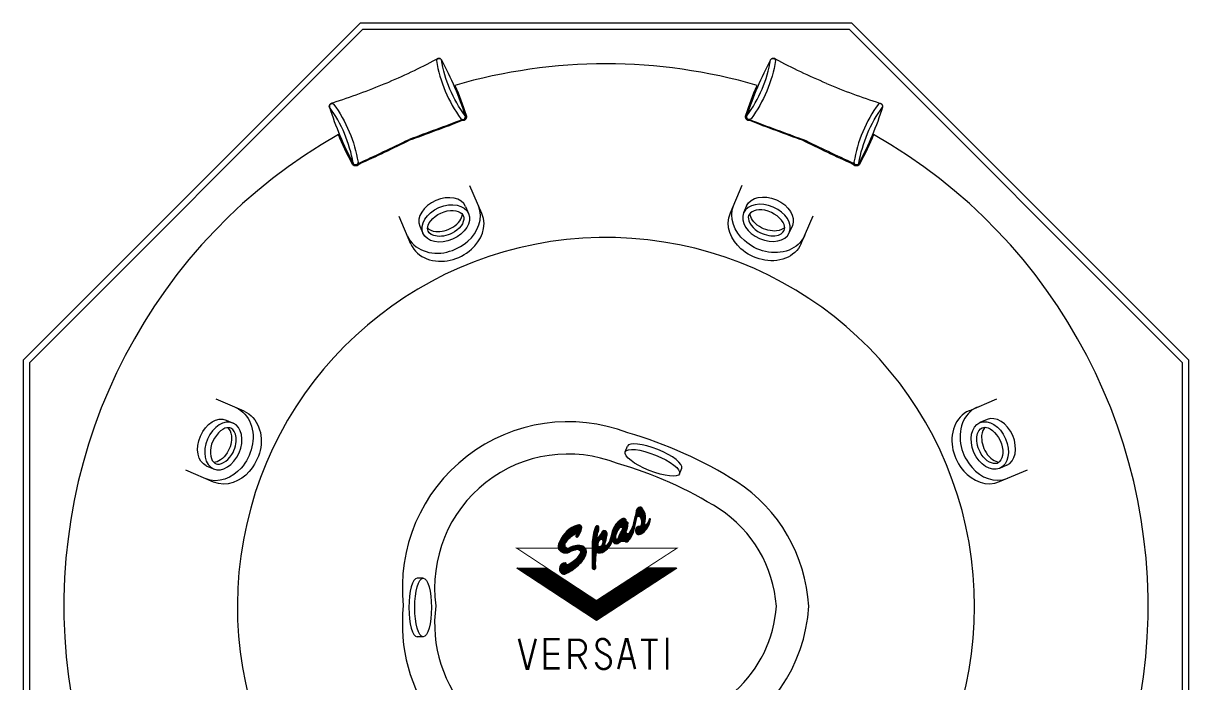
# Model space of a CAD drawing. Extents: x -1.15 to 1.15, y -1.15 to 1.15.
# Drawn here: x -1.15 to 1.15, y -0.151 to 1.15 of the extents above; entities that cross this region are included whole.
import ezdxf

# ---------------------------------------------------------------- set-up
doc = ezdxf.new("R2010")
doc.units = 0
doc.header["$MEASUREMENT"] = 0
doc.layers.add('LOGO', color=7, linetype='CONTINUOUS')
doc.layers.add('SPA-MAYORCA', color=7, linetype='CONTINUOUS')

# ---------------------------------------------------------------- blocks, each defined once
blk = doc.blocks.new('LOGO-SPA')
at = {"layer": 'LOGO'}
for p, q in [((0.0824, 0.3457), (0.0987, 0.3457)), ((0.0825, 0.3467), (0.0982, 0.3467)), ((0.0827, 0.3477), (0.0977, 0.3477)), ((0.0829, 0.3487), (0.0972, 0.3487)), ((0.0832, 0.3497), (0.0965, 0.3497)), ((0.0837, 0.3507), (0.0959, 0.3507)), ((0.0843, 0.3517), (0.0952, 0.3517)), ((0.0851, 0.3527), (0.0946, 0.3527)), ((0.0862, 0.3537), (0.0938, 0.3537)), ((0.0877, 0.3547), (0.0925, 0.3547)), ((0.0438, 0.3227), (0.0668, 0.3227)), ((0.0447, 0.3237), (0.0669, 0.3237)), ((0.0456, 0.3247), (0.0666, 0.3247)), ((0.0466, 0.3257), (0.0655, 0.3257)), ((0.0477, 0.3267), (0.0632, 0.3267)), ((0.0488, 0.3277), (0.0632, 0.3277)), ((0.05, 0.3287), (0.063, 0.3287)), ((0.0513, 0.3297), (0.0627, 0.3297)), ((0.0527, 0.3307), (0.0621, 0.3307)), ((0.0543, 0.3317), (0.0612, 0.3317)), ((0.0562, 0.3327), (0.0594, 0.3327)), ((0.0771, 0.3227), (0.0814, 0.3227)), ((0.0773, 0.3237), (0.0816, 0.3237)), ((0.0776, 0.3247), (0.0818, 0.3247)), ((0.0778, 0.3257), (0.082, 0.3257)), ((0.078, 0.3267), (0.0822, 0.3267)), ((0.0781, 0.3277), (0.0824, 0.3277)), ((0.0784, 0.3287), (0.0826, 0.3287)), ((0.0787, 0.3297), (0.0828, 0.3297)), ((0.079, 0.3307), (0.083, 0.3307)), ((0.0793, 0.3317), (0.0832, 0.3317)), ((0.0796, 0.3327), (0.0834, 0.3327)), ((0.0799, 0.3337), (0.0837, 0.3337)), ((0.0801, 0.3347), (0.0838, 0.3347)), ((0.0804, 0.3357), (0.0841, 0.3357)), ((0.0806, 0.3367), (0.0847, 0.3367)), ((0.0808, 0.3377), (0.1009, 0.3377)), ((0.081, 0.3387), (0.1008, 0.3387)), ((0.0813, 0.3397), (0.1006, 0.3397)), ((0.0815, 0.3407), (0.1004, 0.3407)), ((0.0817, 0.3417), (0.1001, 0.3417)), ((0.0818, 0.3427), (0.0998, 0.3427)), ((0.082, 0.3437), (0.0995, 0.3437)), ((0.0822, 0.3447), (0.0991, 0.3447)), ((0.0893, 0.3367), (0.101, 0.3367)), ((0.09, 0.3357), (0.101, 0.3357)), ((0.0907, 0.3347), (0.101, 0.3347)), ((0.0912, 0.3337), (0.101, 0.3337)), ((0.0917, 0.3327), (0.1009, 0.3327)), ((0.092, 0.3317), (0.1008, 0.3317)), ((0.0924, 0.3307), (0.1007, 0.3307)), ((0.0926, 0.3297), (0.1006, 0.3297)), ((0.0928, 0.3287), (0.1005, 0.3287)), ((0.0928, 0.3227), (0.0993, 0.3227)), ((0.0929, 0.3277), (0.1004, 0.3277)), ((0.0929, 0.3237), (0.0995, 0.3237)), ((0.093, 0.3267), (0.1002, 0.3267)), ((0.093, 0.3257), (0.1, 0.3257)), ((0.093, 0.3247), (0.0998, 0.3247)), ((0.1045, 0.3227), (0.1091, 0.3227)), ((0.1052, 0.3237), (0.1094, 0.3237)), ((0.1057, 0.3247), (0.1097, 0.3247)), ((0.1061, 0.3257), (0.11, 0.3257)), ((0.1065, 0.3267), (0.1102, 0.3267)), ((0.1069, 0.3277), (0.1104, 0.3277)), ((0.1074, 0.3287), (0.1106, 0.3287)), ((0.1079, 0.3297), (0.1107, 0.3297)), ((0.1084, 0.3307), (0.1108, 0.3307)), ((0.1085, 0.3317), (0.1107, 0.3317)), ((-0.0535, 0.2994), (-0.0517, 0.2989)), ((-0.0528, 0.3002), (-0.0508, 0.2996)), ((-0.052, 0.301), (-0.05, 0.3004)), ((-0.0513, 0.3017), (-0.0491, 0.3011)), ((-0.0505, 0.3025), (-0.0482, 0.3018)), ((-0.0496, 0.3033), (-0.0473, 0.3026)), ((-0.0488, 0.304), (-0.0463, 0.3033)), ((-0.0479, 0.3047), (-0.0453, 0.304)), ((-0.047, 0.3055), (-0.0443, 0.3047)), ((-0.046, 0.3062), (-0.0432, 0.3054)), ((-0.045, 0.3069), (-0.0421, 0.3061)), ((-0.044, 0.3076), (-0.041, 0.3067)), ((-0.043, 0.3083), (-0.0397, 0.3074)), ((-0.0419, 0.309), (-0.0376, 0.3078)), ((-0.0408, 0.3097), (-0.0327, 0.3073)), ((-0.0396, 0.3103), (-0.0323, 0.3082)), ((-0.0384, 0.311), (-0.032, 0.3091)), ((-0.0372, 0.3116), (-0.0317, 0.31)), ((-0.0358, 0.3122), (-0.0314, 0.3109)), ((-0.0344, 0.3128), (-0.0311, 0.3119)), ((-0.0327, 0.3133), (-0.0309, 0.3128)), ((-0.0026, 0.2997), (0.0059, 0.2997)), ((-0.0024, 0.3007), (0.0061, 0.3007)), ((-0.0022, 0.3017), (0.0063, 0.3017)), ((-0.002, 0.3027), (0.0065, 0.3027)), ((-0.0017, 0.3037), (0.0068, 0.3037)), ((-0.0015, 0.3047), (0.0072, 0.3047)), ((-0.0012, 0.3057), (0.0076, 0.3057)), ((-0.001, 0.3067), (0.0079, 0.3067)), ((-0.0007, 0.3077), (0.0082, 0.3077)), ((-0.0004, 0.3087), (0.0085, 0.3087)), ((-0.0001, 0.3097), (0.0087, 0.3097)), ((0.0003, 0.3107), (0.0088, 0.3107)), ((0.0006, 0.3117), (0.009, 0.3117)), ((0.001, 0.3127), (0.009, 0.3127)), ((0.0013, 0.3137), (0.0091, 0.3137)), ((0.0017, 0.3147), (0.0091, 0.3147)), ((0.0021, 0.3157), (0.009, 0.3157)), ((0.0026, 0.3167), (0.0086, 0.3167)), ((0.0035, 0.3177), (0.0076, 0.3177)), ((0.011, 0.2997), (0.0251, 0.2997)), ((0.0117, 0.3007), (0.0253, 0.3007)), ((0.0123, 0.3017), (0.0253, 0.3017)), ((0.0129, 0.3027), (0.0253, 0.3027)), ((0.0135, 0.3037), (0.0251, 0.3037)), ((0.014, 0.3047), (0.0248, 0.3047)), ((0.0146, 0.3057), (0.0243, 0.3057)), ((0.0152, 0.3067), (0.0236, 0.3067)), ((0.0161, 0.3077), (0.0227, 0.3077)), ((0.0181, 0.3087), (0.0207, 0.3087)), ((0.0332, 0.2997), (0.0422, 0.2997)), ((0.0333, 0.3007), (0.0425, 0.3007)), ((0.0335, 0.3017), (0.0427, 0.3017)), ((0.0337, 0.3027), (0.043, 0.3027)), ((0.034, 0.3037), (0.0434, 0.3037)), ((0.0342, 0.3047), (0.0438, 0.3047)), ((0.0345, 0.3057), (0.0442, 0.3057)), ((0.0348, 0.3067), (0.0447, 0.3067)), ((0.0352, 0.3077), (0.0453, 0.3077)), ((0.0355, 0.3087), (0.0459, 0.3087)), ((0.0359, 0.3097), (0.0465, 0.3097)), ((0.0363, 0.3107), (0.0472, 0.3107)), ((0.0367, 0.3117), (0.048, 0.3117)), ((0.0372, 0.3127), (0.0488, 0.3127)), ((0.0377, 0.3137), (0.0497, 0.3137)), ((0.0382, 0.3147), (0.0507, 0.3147)), ((0.0388, 0.3157), (0.0655, 0.3157)), ((0.0394, 0.3167), (0.0657, 0.3167)), ((0.04, 0.3177), (0.0658, 0.3177)), ((0.0407, 0.3187), (0.066, 0.3187)), ((0.0414, 0.3197), (0.066, 0.3197)), ((0.0422, 0.3207), (0.0661, 0.3207)), ((0.0429, 0.3217), (0.0662, 0.3217)), ((0.0495, 0.2997), (0.0748, 0.2997)), ((0.0499, 0.3007), (0.0753, 0.3007)), ((0.0503, 0.3017), (0.0757, 0.3017)), ((0.0508, 0.3027), (0.0762, 0.3027)), ((0.0513, 0.3037), (0.0633, 0.3037)), ((0.0517, 0.3047), (0.0627, 0.3047)), ((0.0522, 0.3057), (0.0626, 0.3057)), ((0.0527, 0.3067), (0.0627, 0.3067)), ((0.0533, 0.3077), (0.0631, 0.3077)), ((0.0538, 0.3087), (0.0635, 0.3087)), ((0.0543, 0.3097), (0.0639, 0.3097)), ((0.0549, 0.3107), (0.0643, 0.3107)), ((0.0555, 0.3117), (0.0646, 0.3117)), ((0.0561, 0.3127), (0.0649, 0.3127)), ((0.0567, 0.3137), (0.0651, 0.3137)), ((0.0569, 0.3147), (0.0653, 0.3147)), ((0.0681, 0.3037), (0.0766, 0.3037)), ((0.0689, 0.3047), (0.077, 0.3047)), ((0.0695, 0.3057), (0.0773, 0.3057)), ((0.0702, 0.3067), (0.0777, 0.3067)), ((0.0708, 0.3077), (0.078, 0.3077)), ((0.0714, 0.3087), (0.0782, 0.3087)), ((0.0719, 0.3097), (0.0785, 0.3097)), ((0.0725, 0.3107), (0.0788, 0.3107)), ((0.073, 0.3117), (0.079, 0.3117)), ((0.0735, 0.3127), (0.0792, 0.3127)), ((0.0739, 0.3137), (0.0794, 0.3137)), ((0.0744, 0.3147), (0.0796, 0.3147)), ((0.0748, 0.3157), (0.0799, 0.3157)), ((0.0752, 0.3167), (0.0801, 0.3167)), ((0.0756, 0.3177), (0.0803, 0.3177)), ((0.0759, 0.3187), (0.0805, 0.3187)), ((0.0762, 0.3197), (0.0807, 0.3197)), ((0.0765, 0.3207), (0.0809, 0.3207)), ((0.0768, 0.3217), (0.0812, 0.3217)), ((0.0811, 0.3087), (0.1001, 0.3087)), ((0.0811, 0.3077), (0.0992, 0.3077)), ((0.0812, 0.3097), (0.1009, 0.3097)), ((0.0813, 0.3107), (0.1018, 0.3107)), ((0.0813, 0.3067), (0.0982, 0.3067)), ((0.0816, 0.3117), (0.1028, 0.3117)), ((0.0816, 0.3057), (0.0971, 0.3057)), ((0.082, 0.3127), (0.1036, 0.3127)), ((0.082, 0.3047), (0.0959, 0.3047)), ((0.0826, 0.3137), (0.1044, 0.3137)), ((0.0826, 0.3037), (0.0945, 0.3037)), ((0.0834, 0.3147), (0.1051, 0.3147)), ((0.0835, 0.3027), (0.0929, 0.3027)), ((0.0845, 0.3157), (0.1057, 0.3157)), ((0.085, 0.3017), (0.0911, 0.3017)), ((0.0862, 0.3167), (0.1064, 0.3167)), ((0.0912, 0.3177), (0.1069, 0.3177)), ((0.092, 0.3187), (0.1074, 0.3187)), ((0.0923, 0.3207), (0.0987, 0.3207)), ((0.0923, 0.3197), (0.0984, 0.3197)), ((0.0925, 0.3217), (0.099, 0.3217)), ((0.1011, 0.3197), (0.1079, 0.3197)), ((0.1025, 0.3207), (0.1084, 0.3207)), ((0.1036, 0.3217), (0.1088, 0.3217)), ((-0.066, 0.2771), (-0.0632, 0.2762)), ((-0.066, 0.2761), (-0.0629, 0.2751)), ((-0.0659, 0.278), (-0.0635, 0.2773)), ((-0.0656, 0.2789), (-0.0636, 0.2784)), ((-0.0652, 0.2798), (-0.0637, 0.2794)), ((-0.0649, 0.2807), (-0.0637, 0.2804)), ((-0.0645, 0.2816), (-0.0636, 0.2814)), ((-0.0642, 0.2825), (-0.0635, 0.2823)), ((-0.0638, 0.2834), (-0.0633, 0.2832)), ((-0.0634, 0.2843), (-0.063, 0.2842)), ((-0.063, 0.2852), (-0.0626, 0.2851)), ((-0.0626, 0.2861), (-0.0622, 0.2859)), ((-0.0622, 0.2869), (-0.0617, 0.2868)), ((-0.0617, 0.2878), (-0.0611, 0.2876)), ((-0.0613, 0.2887), (-0.0605, 0.2884)), ((-0.0608, 0.2895), (-0.0599, 0.2893)), ((-0.0603, 0.2904), (-0.0593, 0.2901)), ((-0.0598, 0.2912), (-0.0587, 0.2909)), ((-0.0592, 0.2921), (-0.0581, 0.2917)), ((-0.0587, 0.2929), (-0.0574, 0.2925)), ((-0.0581, 0.2937), (-0.0568, 0.2934)), ((-0.0575, 0.2946), (-0.0561, 0.2942)), ((-0.0569, 0.2954), (-0.0554, 0.295)), ((-0.0563, 0.2962), (-0.0547, 0.2958)), ((-0.0556, 0.297), (-0.054, 0.2965)), ((-0.0549, 0.2978), (-0.0532, 0.2973)), ((-0.0543, 0.2986), (-0.0525, 0.2981)), ((-0.0041, 0.2867), (0.0083, 0.2867)), ((-0.0041, 0.2857), (0.0078, 0.2857)), ((-0.0041, 0.2847), (0.0075, 0.2847)), ((-0.0041, 0.2837), (0.0073, 0.2837)), ((-0.0041, 0.2827), (0.0071, 0.2827)), ((-0.0041, 0.2817), (0.0068, 0.2817)), ((-0.0041, 0.2807), (0.0067, 0.2807)), ((-0.0041, 0.2797), (0.007, 0.2797)), ((-0.0041, 0.2787), (0.0075, 0.2787)), ((-0.0041, 0.2777), (0.0299, 0.2777)), ((-0.0041, 0.2767), (0.0292, 0.2767)), ((-0.004, 0.2887), (0.0096, 0.2887)), ((-0.004, 0.2877), (0.0088, 0.2877)), ((-0.0039, 0.2897), (0.0104, 0.2897)), ((-0.0038, 0.2917), (0.0236, 0.2917)), ((-0.0038, 0.2907), (0.0116, 0.2907)), ((-0.0037, 0.2927), (0.0238, 0.2927)), ((-0.0035, 0.2937), (0.024, 0.2937)), ((-0.0034, 0.2947), (0.0058, 0.2947)), ((-0.0033, 0.2957), (0.0057, 0.2957)), ((-0.0031, 0.2967), (0.0057, 0.2967)), ((-0.003, 0.2977), (0.0057, 0.2977)), ((-0.0028, 0.2987), (0.0058, 0.2987)), ((0.0075, 0.2947), (0.0242, 0.2947)), ((0.0081, 0.2957), (0.0243, 0.2957)), ((0.0089, 0.2967), (0.0245, 0.2967)), ((0.0096, 0.2977), (0.0246, 0.2977)), ((0.0104, 0.2987), (0.0247, 0.2987)), ((0.0133, 0.2787), (0.0306, 0.2787)), ((0.0146, 0.2797), (0.0312, 0.2797)), ((0.0155, 0.2807), (0.0209, 0.2807)), ((0.0161, 0.2817), (0.0206, 0.2817)), ((0.0165, 0.2827), (0.0207, 0.2827)), ((0.0168, 0.2907), (0.0234, 0.2907)), ((0.0168, 0.2837), (0.0211, 0.2837)), ((0.017, 0.2847), (0.0215, 0.2847)), ((0.0171, 0.2897), (0.0231, 0.2897)), ((0.0171, 0.2857), (0.0218, 0.2857)), ((0.0172, 0.2887), (0.0228, 0.2887)), ((0.0172, 0.2877), (0.0225, 0.2877)), ((0.0172, 0.2867), (0.0222, 0.2867)), ((0.0252, 0.2807), (0.0318, 0.2807)), ((0.026, 0.2817), (0.0324, 0.2817)), ((0.0267, 0.2827), (0.0328, 0.2827)), ((0.0273, 0.2837), (0.0333, 0.2837)), ((0.0279, 0.2847), (0.0337, 0.2847)), ((0.0285, 0.2857), (0.0341, 0.2857)), ((0.0291, 0.2867), (0.0344, 0.2867)), ((0.0296, 0.2877), (0.0666, 0.2877)), ((0.0301, 0.2887), (0.0676, 0.2887)), ((0.0305, 0.2897), (0.0681, 0.2897)), ((0.0309, 0.2907), (0.0689, 0.2907)), ((0.0313, 0.2917), (0.0697, 0.2917)), ((0.0317, 0.2927), (0.0422, 0.2927)), ((0.032, 0.2937), (0.0417, 0.2937)), ((0.0323, 0.2947), (0.0416, 0.2947)), ((0.0326, 0.2957), (0.0416, 0.2957)), ((0.0328, 0.2967), (0.0417, 0.2967)), ((0.0329, 0.2977), (0.0418, 0.2977)), ((0.033, 0.2987), (0.042, 0.2987)), ((0.0364, 0.2867), (0.0509, 0.2867)), ((0.0372, 0.2857), (0.0498, 0.2857)), ((0.0383, 0.2847), (0.0485, 0.2847)), ((0.04, 0.2837), (0.0468, 0.2837)), ((0.0466, 0.2927), (0.0705, 0.2927)), ((0.0472, 0.2937), (0.0712, 0.2937)), ((0.0475, 0.2947), (0.0719, 0.2947)), ((0.0479, 0.2957), (0.0725, 0.2957)), ((0.0483, 0.2967), (0.0731, 0.2967)), ((0.0487, 0.2977), (0.0737, 0.2977)), ((0.0491, 0.2987), (0.0743, 0.2987)), ((-0.0658, 0.275), (-0.0624, 0.274)), ((-0.0653, 0.2738), (-0.0617, 0.2728)), ((-0.0641, 0.2725), (-0.0608, 0.2715)), ((-0.061, 0.2706), (-0.0594, 0.2701)), ((-0.0291, 0.2536), (-0.0251, 0.2536)), ((-0.0284, 0.2546), (-0.0244, 0.2546)), ((-0.0276, 0.2556), (-0.0238, 0.2556)), ((-0.0269, 0.2746), (-0.0267, 0.2746)), ((-0.0269, 0.2566), (-0.0232, 0.2566)), ((-0.0263, 0.2576), (-0.0227, 0.2576)), ((-0.0257, 0.2586), (-0.0222, 0.2586)), ((-0.0256, 0.2736), (-0.0235, 0.2736)), ((-0.0251, 0.2596), (-0.0217, 0.2596)), ((-0.0247, 0.2726), (-0.0221, 0.2726)), ((-0.0245, 0.2606), (-0.0213, 0.2606)), ((-0.024, 0.2716), (-0.0212, 0.2716)), ((-0.024, 0.2616), (-0.021, 0.2616)), ((-0.0235, 0.2706), (-0.0206, 0.2706)), ((-0.0235, 0.2626), (-0.0206, 0.2626)), ((-0.0231, 0.2696), (-0.0201, 0.2696)), ((-0.023, 0.2636), (-0.0203, 0.2636)), ((-0.0228, 0.2686), (-0.0198, 0.2686)), ((-0.0226, 0.2676), (-0.0197, 0.2676)), ((-0.0226, 0.2646), (-0.0201, 0.2646)), ((-0.0225, 0.2666), (-0.0197, 0.2666)), ((-0.0225, 0.2656), (-0.0198, 0.2656)), ((-0.0042, 0.2567), (0.0031, 0.2567)), ((-0.0042, 0.2557), (0.003, 0.2557)), ((-0.0042, 0.2547), (0.0029, 0.2547)), ((-0.0042, 0.2537), (0.0029, 0.2537)), ((-0.0041, 0.2757), (0.0284, 0.2757)), ((-0.0041, 0.2747), (0.0275, 0.2747)), ((-0.0041, 0.2737), (0.0265, 0.2737)), ((-0.0041, 0.2727), (0.0255, 0.2727)), ((-0.0041, 0.2717), (0.0243, 0.2717)), ((-0.0041, 0.2707), (0.0232, 0.2707)), ((-0.0041, 0.2697), (0.0223, 0.2697)), ((-0.0041, 0.2687), (0.0212, 0.2687)), ((-0.0041, 0.2677), (0.0198, 0.2677)), ((-0.0041, 0.2667), (0.0181, 0.2667)), ((-0.0041, 0.2657), (0.0158, 0.2657)), ((-0.0041, 0.2647), (0.0044, 0.2647)), ((-0.0041, 0.2637), (0.0038, 0.2637)), ((-0.0041, 0.2627), (0.0036, 0.2627)), ((-0.0041, 0.2617), (0.0035, 0.2617)), ((-0.0041, 0.2607), (0.0034, 0.2607)), ((-0.0041, 0.2597), (0.0033, 0.2597)), ((-0.0041, 0.2587), (0.0032, 0.2587)), ((-0.0041, 0.2577), (0.0031, 0.2577)), ((-0.0642, 0.2339), (-0.047, 0.2338)), ((-0.0642, 0.2329), (-0.0486, 0.2328)), ((-0.064, 0.2349), (-0.0455, 0.2348)), ((-0.064, 0.2319), (-0.0502, 0.2318)), ((-0.0638, 0.2359), (-0.044, 0.2357)), ((-0.0637, 0.2309), (-0.052, 0.2308)), ((-0.0634, 0.2369), (-0.0559, 0.2368)), ((-0.0627, 0.2379), (-0.0577, 0.2378)), ((-0.0619, 0.2389), (-0.0586, 0.2389)), ((-0.0605, 0.2399), (-0.0592, 0.2399)), ((-0.0523, 0.2368), (-0.0427, 0.2367)), ((-0.0498, 0.2378), (-0.0414, 0.2377)), ((-0.0476, 0.2388), (-0.0401, 0.2387)), ((-0.0456, 0.2398), (-0.0389, 0.2397)), ((-0.0439, 0.2407), (-0.0378, 0.2407)), ((-0.0422, 0.2417), (-0.0367, 0.2417)), ((-0.0407, 0.2427), (-0.0356, 0.2427)), ((-0.0393, 0.2437), (-0.0346, 0.2437)), ((-0.038, 0.2447), (-0.0336, 0.2447)), ((-0.0368, 0.2457), (-0.0327, 0.2457)), ((-0.0356, 0.2467), (-0.0318, 0.2467)), ((-0.0346, 0.2477), (-0.0307, 0.2476)), ((-0.0335, 0.2487), (-0.0296, 0.2486)), ((-0.0325, 0.2497), (-0.0285, 0.2496)), ((-0.0316, 0.2506), (-0.0275, 0.2506)), ((-0.0307, 0.2516), (-0.0267, 0.2516)), ((-0.0299, 0.2526), (-0.0259, 0.2526)), ((-0.0044, 0.2407), (0.0026, 0.2407)), ((-0.0044, 0.2397), (0.0026, 0.2397)), ((-0.0044, 0.2387), (0.0026, 0.2387)), ((-0.0044, 0.2377), (0.0027, 0.2377)), ((-0.0044, 0.2367), (0.0027, 0.2367)), ((-0.0044, 0.2357), (0.0027, 0.2357)), ((-0.0043, 0.2477), (0.0026, 0.2477)), ((-0.0043, 0.2467), (0.0026, 0.2467)), ((-0.0043, 0.2457), (0.0026, 0.2457)), ((-0.0043, 0.2447), (0.0026, 0.2447)), ((-0.0043, 0.2437), (0.0026, 0.2437)), ((-0.0043, 0.2427), (0.0026, 0.2427)), ((-0.0043, 0.2417), (0.0026, 0.2417)), ((-0.0042, 0.2527), (0.0028, 0.2527)), ((-0.0042, 0.2517), (0.0027, 0.2517)), ((-0.0042, 0.2507), (0.0027, 0.2507)), ((-0.0042, 0.2497), (0.0027, 0.2497)), ((-0.0042, 0.2487), (0.0026, 0.2487)), ((-0.004, 0.2347), (0.0027, 0.2347)), ((-0.0034, 0.2337), (0.0023, 0.2337)), ((-0.002, 0.2327), (0.0012, 0.2327)), ((-0.0632, 0.2299), (-0.0539, 0.2298)), ((-0.0625, 0.2289), (-0.056, 0.2288)), ((-0.0616, 0.2279), (-0.058, 0.2278))]:
    blk.add_line(p, q, dxfattribs=at)
for points in [[(0.0661, 0.3216, 0.727378), (0.0643, 0.3258, -0.469018), (0.0631, 0.327, 0.613485), (0.055, 0.3321, 0.243521), (0.0328, 0.2961, -0.104715), (0.0247, 0.2799, -0.779243), (0.0208, 0.2829, 0.081789), (0.0247, 0.2985, 0.303549), (0.0232, 0.3072, 0.515712), (0.0148, 0.306, -0.049577), (0.0076, 0.2949, -0.933155), (0.0058, 0.2949, -0.099103), (0.007, 0.3042, 0.118143), (0.0091, 0.3156, 0.672668), (0.0025, 0.3165, 0.103339), (-0.0041, 0.2823, -0.006334), (-0.0044, 0.2365, 0.425765), (-0.0002, 0.2323, 0.372026), (0.0028, 0.235, -0.040509), (0.0037, 0.2632, -0.56318), (0.0076, 0.265, 0.265367), (0.0235, 0.271, 0.177196), (0.0352, 0.2895, 0.569602), (0.049, 0.2851, 0.154183), (0.0577, 0.2974, 0.263932), (0.0604, 0.2881, 0.545347), (0.0682, 0.2899, 0.121867), (0.0787, 0.3106, 0.005542), (0.0838, 0.3346, -0.709718), (0.0895, 0.3364, -0.241829), (0.0922, 0.3205, -0.51419), (0.0895, 0.3172, 0.226472), (0.0835, 0.3148, 0.287367), (0.0817, 0.3052, 0.439155), (0.091, 0.3016, 0.113867), (0.1009, 0.3097, 0.183689), (0.1108, 0.331, 1.218479), (0.1084, 0.3307, 0.022724), (0.1063, 0.3262, -0.265537), (0.0979, 0.3184, 0.101888), (0.1009, 0.3379, 0.130246), (0.0949, 0.352, 0.445595), (0.0877, 0.3547, 0.241653), (0.0826, 0.3475, -0.04029), (0.0781, 0.3276, -0.119047), (0.0679, 0.3034, -0.825358), (0.0628, 0.307, 0.101586)], [(-0.0273, 0.2656, -0.199378), (-0.054, 0.241, -0.637752), (-0.0555, 0.2425, 0.5729), (-0.0578, 0.2453, 0.665509), (-0.0651, 0.2248, 0.39201), (-0.0558, 0.2242, 0.107078), (-0.0285, 0.244, 0.164526), (-0.0162, 0.2632, 0.451027), (-0.0252, 0.2788, 0.193714), (-0.0495, 0.2743, -0.323872), (-0.0558, 0.2752, -0.424325), (-0.0558, 0.2857, -0.120385), (-0.0381, 0.3024, -0.819668), (-0.0357, 0.2994, 1.059423), (-0.0327, 0.2967, 0.12098), (-0.0252, 0.3129, 0.569153), (-0.0309, 0.3201, 0.077005), (-0.039, 0.3177, 0.2031), (-0.0706, 0.2823, 0.32805), (-0.0684, 0.2694, 0.3621), (-0.0474, 0.2677, -0.063783), (-0.0339, 0.2719, -0.502068)], [(-0.0266, 0.2654, -0.19997), (-0.0537, 0.2403, -0.637752), (-0.0561, 0.2428, 0.581322), (-0.0577, 0.2446, 0.667721), (-0.0646, 0.2253, 0.397647), (-0.0561, 0.2248, 0.107586), (-0.029, 0.2445, 0.165177), (-0.0169, 0.2634, 0.451779), (-0.0253, 0.2781, 0.193938), (-0.0491, 0.2737, -0.325222), (-0.0563, 0.2747, -0.421224), (-0.0563, 0.2861, -0.120058), (-0.0384, 0.3031, -0.828301), (-0.0352, 0.299, 1.070379), (-0.0332, 0.2972, 0.121419), (-0.0259, 0.3131, 0.573428), (-0.0308, 0.3194, 0.077005), (-0.0387, 0.3171, 0.203321), (-0.0699, 0.282, 0.329382), (-0.0679, 0.2699, 0.363333), (-0.0478, 0.2684, -0.064097), (-0.034, 0.2726, -0.507708)], [(-0.0256, 0.2651, -0.200715), (-0.0534, 0.2394, -0.637752), (-0.0571, 0.2431, 0.623695), (-0.0576, 0.2436, 0.672264), (-0.0639, 0.226, 0.407488), (-0.0567, 0.2257, 0.108338), (-0.0297, 0.2453, 0.166126), (-0.0178, 0.2637, 0.452961), (-0.0255, 0.2771, 0.194238), (-0.0486, 0.2728, -0.326764), (-0.057, 0.274, -0.417602), (-0.0571, 0.2867, -0.119631), (-0.0389, 0.3039, -0.838367), (-0.0345, 0.2983, 1.120116), (-0.034, 0.2978, 0.12211), (-0.0268, 0.3134, 0.581449), (-0.0307, 0.3184, 0.077005), (-0.0383, 0.3162, 0.203646), (-0.069, 0.2816, 0.331487), (-0.0673, 0.2706, 0.365173), (-0.0483, 0.2692, -0.064534), (-0.0342, 0.2736, -0.514079)], [(-0.0327, 0.3009, 0.099813), (-0.0276, 0.3136, 0.590613), (-0.0305, 0.3177, 0.077005), (-0.0379, 0.3155, 0.203919), (-0.0683, 0.2813, 0.333394), (-0.0667, 0.2711, 0.366734), (-0.0487, 0.2699, -0.064877), (-0.0343, 0.2743, -0.518201), (-0.0249, 0.2649, -0.201247), (-0.0531, 0.2387, -0.582728), (-0.058, 0.2428, 0.656931), (-0.0633, 0.2266, 0.417615), (-0.0571, 0.2263, 0.108973), (-0.0302, 0.2458, 0.166911), (-0.0186, 0.2639, 0.454023), (-0.0257, 0.2763, 0.194468), (-0.0482, 0.2721, -0.327776), (-0.0575, 0.2734, -0.415192), (-0.0577, 0.2872, -0.119318), (-0.0393, 0.3046, -0.55581), (-0.0327, 0.3009, -0.55581)], [(-0.0325, 0.302, 0.092371), (-0.028, 0.3138, 0.597183), (-0.0305, 0.3173, 0.077005), (-0.0377, 0.3151, 0.20407), (-0.0679, 0.2811, 0.334509), (-0.0664, 0.2714, 0.367602), (-0.0489, 0.2702, -0.065058), (-0.0344, 0.2747, -0.520132), (-0.0245, 0.2648, -0.201512), (-0.053, 0.2383, -0.53867), (-0.0584, 0.2423, 0.637733), (-0.063, 0.2269, 0.424194), (-0.0573, 0.2267, 0.109326), (-0.0305, 0.2461, 0.16734), (-0.019, 0.264, 0.45464), (-0.0258, 0.276, 0.194588), (-0.048, 0.2718, -0.328255), (-0.0578, 0.2731, -0.414045), (-0.058, 0.2875, -0.11916), (-0.0395, 0.305, -0.482283)], [(-0.0324, 0.303, 0.085954), (-0.0284, 0.3139, 0.606908), (-0.0304, 0.3168, 0.077005), (-0.0376, 0.3147, 0.204244), (-0.0675, 0.281, 0.335863), (-0.0661, 0.2717, 0.368617), (-0.0491, 0.2706, -0.065262), (-0.0344, 0.2752, -0.522126), (-0.0241, 0.2646, -0.201796), (-0.0528, 0.2379, -0.498907), (-0.0589, 0.2418, 0.617317), (-0.0627, 0.2272, 0.432972), (-0.0576, 0.227, 0.109741), (-0.0308, 0.2464, 0.167834), (-0.0194, 0.2641, 0.455385), (-0.0258, 0.2755, 0.194721), (-0.0478, 0.2714, -0.328754), (-0.0581, 0.2728, -0.412849), (-0.0584, 0.2878, -0.118989), (-0.0397, 0.3054, -0.426685)], [(-0.0534, 0.2695, -0.155849), (-0.0587, 0.2721, -0.410608), (-0.0591, 0.2884, -0.118649), (-0.0401, 0.3062, -0.349626), (-0.0325, 0.3048, 0.075612), (-0.0293, 0.3142, 0.645853), (-0.0303, 0.3159, 0.077005), (-0.0372, 0.3139, 0.204631), (-0.0667, 0.2806, 0.339125), (-0.0655, 0.2724, 0.272603), (-0.0534, 0.2695)], [(-0.0558, 0.2696, -0.097762), (-0.0591, 0.2717, -0.409457), (-0.0595, 0.2887, -0.118465), (-0.0404, 0.3067, -0.317937), (-0.0326, 0.3057, 0.070925), (-0.0298, 0.3145, 0.710967), (-0.0302, 0.3154, 0.077005), (-0.0369, 0.3134, 0.204869), (-0.0662, 0.2804, 0.341329), (-0.0651, 0.2728, 0.221931)], [(-0.0576, 0.27, -0.053368), (-0.0594, 0.2714, -0.408534), (-0.0599, 0.289, -0.118311), (-0.0406, 0.3071, -0.295063), (-0.0328, 0.3065, 0.068174), (-0.0302, 0.3148, 1.428712), (-0.0302, 0.3149, 0.077005), (-0.0367, 0.313, 0.205084), (-0.0657, 0.2802, 0.343473), (-0.0648, 0.2731, 0.179866)], [(-0.0594, 0.2707, -0.011737), (-0.0598, 0.2711, -0.407665), (-0.0603, 0.2893, -0.118162), (-0.0408, 0.3075, -0.275154), (-0.033, 0.3072, 0.059736), (-0.0307, 0.3143, 0.069654), (-0.0365, 0.3125, 0.205311), (-0.0653, 0.28, 0.345903), (-0.0645, 0.2735, 0.13737)], [(-0.0594, 0.2701, -0.011737), (-0.0598, 0.2704, -0.407665), (-0.0603, 0.2886, -0.118162), (-0.0408, 0.3068, -0.275154), (-0.033, 0.3065, 0.059736), (-0.0307, 0.3137, 0.069654), (-0.0365, 0.3119, 0.205311), (-0.0653, 0.2794, 0.345903), (-0.0645, 0.2728, 0.13737)], [(0.0568, 0.3139, 0.731097), (0.0529, 0.3166, 0.222888), (0.0415, 0.2944, 0.85093), (0.0472, 0.2938, -0.057618)], [(0.0164, 0.2823, 0.126585), (0.017, 0.2899, 0.511781), (0.0135, 0.2918, 0.264487), (0.0071, 0.2825, 0.439654), (0.0091, 0.2775, 0.320479), (0.0164, 0.2823, 0.320479)], [(-0.0307, 0.2756, -0.40094), (-0.0236, 0.2645, -0.202114), (-0.0526, 0.2374, -0.460904), (-0.0593, 0.2411, 0.594202), (-0.0624, 0.2276, 0.445862), (-0.0579, 0.2275, 0.110255), (-0.0311, 0.2468, 0.168429), (-0.0199, 0.2643, 0.456338), (-0.0259, 0.275, 0.040844), (-0.0307, 0.2756, 0.040844)], [(-0.0273, 0.2746, -0.302137), (-0.023, 0.2643, -0.202442), (-0.0525, 0.2369, -0.426645), (-0.0597, 0.2404, 0.569412), (-0.0619, 0.228, 0.464748), (-0.0582, 0.228, 0.110857), (-0.0315, 0.2472, 0.169099), (-0.0204, 0.2644, 0.457488), (-0.0261, 0.2744, 0.010564)], [(-0.0269, 0.2746, -0.302137), (-0.0227, 0.2643, -0.202442), (-0.0521, 0.2369, -0.426645), (-0.0594, 0.2404, 0.569412), (-0.0616, 0.228, 0.464748), (-0.0579, 0.228, 0.110857), (-0.0312, 0.2472, 0.169099), (-0.0201, 0.2644, 0.457488), (-0.0257, 0.2744, 0.010564)]]:
    blk.add_lwpolyline(points, format="xyb", close=True, dxfattribs=at)
blk.add_lwpolyline([(-0.0475, 0.2709, -0.329293), (-0.0585, 0.2724, -0.411556), (-0.0588, 0.2881, -0.118796), (-0.0399, 0.3058, -0.379161), (-0.0324, 0.3041, 0.079789), (-0.0289, 0.3141, 0.623846), (-0.0304, 0.3163, 0.077005), (-0.0373, 0.3142, 0.204457), (-0.067, 0.2808, 0.337608), (-0.0658, 0.2721, 0.369863), (-0.0494, 0.2711, -0.065501), (-0.0345, 0.2757)], format="xyb", dxfattribs=at)
at = {"layer": 'LOGO', "const_width": 0.002}
blk.add_lwpolyline([(0.1629, 0.274), (0.004, 0.1709), (-0.1529, 0.274)], close=True, dxfattribs=at)
at = {"layer": 'LOGO', "color": 160}
for points in [[(-0.1135, 0.2089), (-0.1529, 0.2348), (-0.0965, 0.2348)], [(-0.0965, 0.2348), (0.004, 0.1688), (0.1057, 0.2348), (0.1629, 0.2348), (0.004, 0.1317), (-0.1529, 0.2348)], [(-0.1136, 0.2095), (-0.1514, 0.2344), (-0.0973, 0.2344)], [(-0.1138, 0.2103), (-0.1496, 0.2338), (-0.0983, 0.2338)], [(-0.1139, 0.2109), (-0.148, 0.2334), (-0.0992, 0.2334)], [(-0.1141, 0.2118), (-0.146, 0.2327), (-0.1003, 0.2327)], [(-0.1142, 0.2125), (-0.1444, 0.2323), (-0.1012, 0.2323)], [(-0.1144, 0.2131), (-0.1427, 0.2318), (-0.1021, 0.2318)], [(-0.1145, 0.2135), (-0.1417, 0.2315), (-0.1027, 0.2315)], [(-0.1146, 0.2144), (-0.1397, 0.2309), (-0.1038, 0.2309)], [(-0.1147, 0.2146), (-0.1391, 0.2307), (-0.1041, 0.2307)], [(-0.1147, 0.2149), (-0.1384, 0.2305), (-0.1045, 0.2305)], [(-0.1149, 0.2156), (-0.1368, 0.23), (-0.1054, 0.23)], [(0.1214, 0.2089), (0.1609, 0.2348), (0.1044, 0.2348)], [(0.1216, 0.2095), (0.1593, 0.2344), (0.1052, 0.2344)], [(0.1217, 0.2103), (0.1576, 0.2338), (0.1062, 0.2338)], [(0.1219, 0.2109), (0.156, 0.2334), (0.1071, 0.2334)], [(0.122, 0.2118), (0.1539, 0.2327), (0.1083, 0.2327)], [(0.1222, 0.2125), (0.1523, 0.2323), (0.1091, 0.2323)], [(0.1223, 0.2131), (0.1507, 0.2318), (0.11, 0.2318)], [(0.1224, 0.2135), (0.1497, 0.2315), (0.1106, 0.2315)], [(0.1226, 0.2144), (0.1476, 0.2309), (0.1117, 0.2309)], [(0.1226, 0.2146), (0.147, 0.2307), (0.1121, 0.2307)], [(0.1227, 0.2149), (0.1463, 0.2305), (0.1125, 0.2305)], [(0.1228, 0.2156), (0.1448, 0.23), (0.1133, 0.23)], [(-0.1151, 0.2165), (-0.1346, 0.2293), (-0.1066, 0.2293)], [(-0.1152, 0.2173), (-0.1326, 0.2288), (-0.1077, 0.2288)], [(-0.1154, 0.2182), (-0.1304, 0.2281), (-0.1089, 0.2281)], [(-0.1156, 0.219), (-0.1285, 0.2275), (-0.11, 0.2275)], [(-0.1157, 0.2198), (-0.1266, 0.227), (-0.1111, 0.227)], [(-0.1159, 0.2207), (-0.1244, 0.2263), (-0.1123, 0.2263)], [(-0.1161, 0.2215), (-0.1225, 0.2257), (-0.1134, 0.2257)], [(-0.1163, 0.2223), (-0.1205, 0.2251), (-0.1144, 0.2251)], [(-0.1164, 0.2231), (-0.1186, 0.2246), (-0.1155, 0.2246)], [(-0.1165, 0.2236), (-0.1175, 0.2242), (-0.1161, 0.2242)], [(0.123, 0.2165), (0.1425, 0.2293), (0.1146, 0.2293)], [(0.1232, 0.2173), (0.1406, 0.2288), (0.1156, 0.2288)], [(0.1234, 0.2182), (0.1384, 0.2281), (0.1169, 0.2281)], [(0.1235, 0.219), (0.1365, 0.2275), (0.1179, 0.2275)], [(0.1237, 0.2198), (0.1345, 0.227), (0.119, 0.227)], [(0.1239, 0.2207), (0.1323, 0.2263), (0.1202, 0.2263)], [(0.124, 0.2215), (0.1304, 0.2257), (0.1213, 0.2257)], [(0.1242, 0.2223), (0.1285, 0.2251), (0.1224, 0.2251)], [(0.1244, 0.2231), (0.1266, 0.2246), (0.1234, 0.2246)], [(0.1245, 0.2236), (0.1254, 0.2242), (0.1241, 0.2242)]]:
    blk.add_lwpolyline(points, close=True, dxfattribs=at)
at = {"layer": 'LOGO', "color": 160, "const_width": 0.03}
blk.add_lwpolyline([(-0.1049, 0.2218), (0.004, 0.1503), (0.1133, 0.2212)], dxfattribs=at)
at = {"layer": 'LOGO', "const_width": 0.005}
for points in [[(-0.1156, 0.0954), (-0.1308, 0.0364), (-0.1335, 0.0364), (-0.1487, 0.0954)], [(-0.0682, 0.0947), (-0.0974, 0.0947), (-0.0974, 0.0371), (-0.0682, 0.0371)], [(0.0804, 0.0357), (0.0652, 0.0947), (0.0624, 0.0947), (0.0472, 0.0357)], [(0.0923, 0.0933), (0.125, 0.0933)], [(0.109, 0.0343), (0.109, 0.0933)], [(0.1437, 0.0975), (0.1437, 0.0343)], [(-0.0696, 0.0656), (-0.0974, 0.0656)], [(-0.0314, 0.0628), (-0.0161, 0.0357)], [(0.0547, 0.0561), (0.0773, 0.0561)]]:
    blk.add_lwpolyline(points, dxfattribs=at)
for points in [[(-0.0488, 0.0628), (-0.0304, 0.0628, 0.383924), (-0.0168, 0.0781, 0.374446), (-0.0299, 0.0933), (-0.0488, 0.0933), (-0.0488, 0.0357)], [(0.0032, 0.0494, 0.220736), (0.0122, 0.037, 0.081564), (0.0156, 0.0358, 0.358697), (0.0315, 0.0444, 0.276942), (0.0282, 0.0606, 0.083375), (0.0232, 0.0637), (0.0127, 0.0695, -0.093666), (0.0075, 0.0742, -0.310538), (0.0068, 0.0902, -0.398821), (0.0217, 0.094, -0.220736), (0.0306, 0.0817)]]:
    blk.add_lwpolyline(points, format="xyb", dxfattribs=at)

msp = doc.modelspace()

# ---------------------------------------------------------------- linework, layer by layer
at = {"layer": 'SPA-MAYORCA'}
for p, q in [((-0.2449, 0.7748), (-0.2685, 0.8295)), ((0.2454, 0.7759), (0.269, 0.8306)), ((-0.2771, 0.7888), (-0.2711, 0.7747)), ((0.2776, 0.7899), (0.2716, 0.7759)), ((-0.3849, 0.7144), (-0.4085, 0.7691)), ((0.3853, 0.7155), (0.4089, 0.7703)), ((-0.3674, 0.7499), (-0.3613, 0.7358)), ((0.3679, 0.751), (0.3618, 0.737)), ((-0.7144, 0.3849), (-0.7691, 0.4085)), ((0.7166, 0.3858), (0.7713, 0.4094)), ((0.752, 0.3683), (0.738, 0.3623)), ((-0.7499, 0.3674), (-0.7358, 0.3613)), ((0.038, 0.3046), (0.0424, 0.3155)), ((-0.7888, 0.2771), (-0.7747, 0.2711)), ((0.7909, 0.278), (0.7769, 0.272)), ((-0.7748, 0.2449), (-0.8295, 0.2685)), ((0.1453, 0.2615), (0.1497, 0.2723)), ((0.7769, 0.2458), (0.8317, 0.2694)), ((-0.3609, 0.0553), (-0.3726, 0.0553)), ((-0.3609, -0.0604), (-0.3726, -0.0604))]:
    msp.add_line(p, q, dxfattribs=at)
msp.add_lwpolyline([(-1.15, -0.4853), (-0.4853, -1.15), (0.4853, -1.15), (1.15, -0.4853), (1.15, 0.4853), (0.4853, 1.15), (-0.4853, 1.15), (-1.15, 0.4853)], close=True, dxfattribs=at)
for points in [[(1.138, -0.4803), (1.138, 0.4803), (0.4803, 1.138), (-0.4803, 1.138), (-1.138, 0.4803), (-1.138, -0.4803), (-0.4803, -1.138), (-0.2972, -1.138, 0.37267), (-0.2774, -1.1209), (-0.2677, -1.0536, -0.37267), (-0.2435, -1.0327), (0, -1.0327), (0.2435, -1.0327, -0.37267), (0.2677, -1.0536), (0.2774, -1.1209, 0.37267), (0.2972, -1.138), (0.4803, -1.138)], [(-0.2981, 1.0276, -0.024671), (-0.2762, 0.9687, -0.617008), (-0.284, 0.958, -0.006967), (-0.3878, 0.9192, -0.006967), (-0.4879, 0.8717, -0.617008), (-0.501, 0.8735, -0.024767), (-0.5282, 0.9306, 0.646756), (-0.3457, -1.0126, 0.082435), (-0.3392, -1.0137), (0.3392, -1.0137, 0.082435), (0.3457, -1.0126, 0.646756), (0.5282, 0.9306, -0.024767), (0.501, 0.8735, -0.617008), (0.4879, 0.8717, -0.006967), (0.3878, 0.9192, -0.006967), (0.284, 0.958, -0.617008), (0.2762, 0.9687, -0.024671), (0.2981, 1.0276, 0.14212)], [(-0.2862, 0.9617, 0.860811), (-0.2781, 0.9676, -0.118472), (-0.3248, 1.0782, 0.703482), (-0.3346, 1.0765, 0.118472)], [(0.2862, 0.9617, -0.860811), (0.2781, 0.9676, 0.118472), (0.3248, 1.0782, -0.703482), (0.3346, 1.0765, -0.118472)], [(-0.4894, 0.8759, -0.860811), (-0.4992, 0.8743, 0.118472), (-0.5459, 0.9849, -0.703482), (-0.5378, 0.9908, -0.118472)], [(0.4894, 0.8759, 0.860811), (0.4992, 0.8743, -0.118472), (0.5459, 0.9849, 0.703482), (0.5378, 0.9908, 0.118472)], [(0.2551, -0.1676, 0.193342), (0.3362, 0, 0.23512), (0.2236, 0.192, 0.071063), (0.0226, 0.2817, 0.573917), (-0.3358, 0.0011, 0.475932), (-0.0561, -0.2975, 0.193047)]]:
    msp.add_lwpolyline(points, format="xyb", close=True, dxfattribs=at)
for points in [[(-0.4353, 1.0315, 0.023301), (-0.3347, 1.0792, -0.445328), (-0.3248, 1.0782, -0.047275), (-0.2781, 0.9676, -0.659333), (-0.2843, 0.9598, -0.007004), (-0.3887, 0.921)], [(0.4353, 1.0315, -0.023301), (0.3347, 1.0792, 0.445328), (0.3248, 1.0782, 0.047275), (0.2781, 0.9676, 0.659333), (0.2843, 0.9598, 0.007004), (0.3887, 0.921)], [(-0.4353, 1.0315, -0.023301), (-0.5397, 0.9927, 0.445328), (-0.5459, 0.9849, 0.047275), (-0.4992, 0.8743, 0.659333), (-0.4893, 0.8733, 0.007004), (-0.3887, 0.921)], [(0.4353, 1.0315, 0.023301), (0.5397, 0.9927, -0.445328), (0.5459, 0.9849, -0.047275), (0.4992, 0.8743, -0.659333), (0.4893, 0.8733, -0.007004), (0.3887, 0.921)], [(0.213, -0.2699, 0.282843), (0.4, 0, 0.239274), (0.2579, 0.2457, 0.0703), (0.043, 0.3421, 0.56183), (-0.4, 0.0011, 0.386255), (-0.1414, -0.3549, 0.386255)]]:
    msp.add_lwpolyline(points, format="xyb", dxfattribs=at)
msp.add_arc((0, 0), 0.7275, 293.9113, 248.2005, dxfattribs=at)
for centre, major_axis, ratio in [((-0.3223, 0.7693), (-0.0451, -0.0195), 0.690897), ((0.7715, 0.3232), (-0.0195, 0.0451), 0.690897), ((0.096, 0.2939), (-0.0536, 0.0216), 0.283784), ((-0.3726, -0.0025), (0, -0.0578), 0.283784)]:
    msp.add_ellipse(centre, major_axis=major_axis, ratio=ratio, start_param=3.141593, end_param=6.283185, dxfattribs=at)
at = {"layer": 'SPA-MAYORCA', "extrusion": (0, 0, -1)}
for centre, major_axis in [((0.3227, 0.7705), (0.0451, -0.0195)), ((-0.7693, 0.3223), (0.0195, 0.0451))]:
    msp.add_ellipse(centre, major_axis=major_axis, ratio=0.690897, start_param=3.141593, end_param=6.283185, dxfattribs=at)
at = {"layer": 'SPA-MAYORCA'}
for centre, major_axis, ratio in [((-0.3162, 0.7553), (-0.0451, -0.0195), 0.690897), ((0.7574, 0.3171), (-0.0195, 0.0451), 0.690897), ((0.0916, 0.283), (-0.0536, 0.0216), 0.283784), ((-0.3609, -0.0025), (0, -0.0578), 0.283784)]:
    msp.add_ellipse(centre, major_axis=major_axis, ratio=ratio, dxfattribs=at)
at = {"layer": 'SPA-MAYORCA', "extrusion": (0, 0, -1)}
for centre, major_axis in [((0.3167, 0.7564), (0.0451, -0.0195)), ((-0.7553, 0.3162), (0.0195, 0.0451))]:
    msp.add_ellipse(centre, major_axis=major_axis, ratio=0.690897, dxfattribs=at)
at = {"layer": 'SPA-MAYORCA'}
for points, knots in [([(-0.3918, 0.7305), (-0.3858, 0.7165), (-0.374, 0.7067), (-0.3309, 0.6898), (-0.2962, 0.6994), (-0.2534, 0.7371), (-0.2407, 0.765), (-0.2518, 0.7908)], [0, 0, 0, 0, 0.613659, 0.613659, 2.005707, 2.005707, 3.141593, 3.141593, 3.141593, 3.141593]), ([(-0.3511, 0.7402), (-0.349, 0.7353), (-0.3431, 0.7309), (-0.3228, 0.7288), (-0.3096, 0.732), (-0.2842, 0.7477), (-0.2783, 0.7622), (-0.2836, 0.777), (-0.2962, 0.7833), (-0.3304, 0.7767), (-0.3471, 0.763), (-0.3527, 0.7472), (-0.3525, 0.7433), (-0.3511, 0.7402)], [0, 0, 0, 0, 0.892179, 0.892179, 1.784357, 1.784357, 3.094872, 3.094872, 4.405387, 4.405387, 5.715903, 5.715903, 6.283185, 6.283185, 6.283185, 6.283185]), ([(0.3923, 0.7316), (0.3863, 0.7177), (0.3745, 0.7079), (0.3313, 0.691), (0.2967, 0.7005), (0.2539, 0.7383), (0.2412, 0.7661), (0.2523, 0.792)], [0, 0, 0, 0, 0.613659, 0.613659, 2.005707, 2.005707, 3.141593, 3.141593, 3.141593, 3.141593]), ([(0.3516, 0.7414), (0.3495, 0.7365), (0.3435, 0.732), (0.3233, 0.73), (0.3101, 0.7331), (0.2847, 0.7489), (0.2788, 0.7633), (0.2841, 0.7781), (0.2966, 0.7845), (0.3309, 0.7778), (0.3476, 0.7641), (0.3532, 0.7483), (0.353, 0.7445), (0.3516, 0.7414)], [0, 0, 0, 0, 0.892179, 0.892179, 1.784357, 1.784357, 3.094872, 3.094872, 4.405387, 4.405387, 5.715903, 5.715903, 6.283185, 6.283185, 6.283185, 6.283185]), ([(-0.3849, 0.7144), (-0.3788, 0.7005), (-0.3671, 0.6907), (-0.3239, 0.6738), (-0.2893, 0.6833), (-0.2465, 0.7211), (-0.2338, 0.7489), (-0.2449, 0.7748)], [0, 0, 0, 0, 0.613659, 0.613659, 2.005707, 2.005707, 3.141593, 3.141593, 3.141593, 3.141593]), ([(-0.3522, 0.7466), (-0.3492, 0.743), (-0.3438, 0.7401), (-0.3258, 0.7382), (-0.3126, 0.7414), (-0.2904, 0.7552), (-0.2842, 0.7657), (-0.2834, 0.7735)], [0.19214, 0.19214, 0.19214, 0.19214, 0.892179, 0.892179, 1.784357, 1.784357, 2.818477, 2.818477, 2.818477, 2.818477]), ([(0.3853, 0.7155), (0.3793, 0.7016), (0.3676, 0.6918), (0.3244, 0.6749), (0.2898, 0.6845), (0.247, 0.7222), (0.2342, 0.7501), (0.2454, 0.7759)], [0, 0, 0, 0, 0.613659, 0.613659, 2.005707, 2.005707, 3.141593, 3.141593, 3.141593, 3.141593]), ([(0.3527, 0.7477), (0.3497, 0.7441), (0.3443, 0.7412), (0.3263, 0.7394), (0.3131, 0.7426), (0.2909, 0.7564), (0.2847, 0.7669), (0.2839, 0.7746)], [0.19214, 0.19214, 0.19214, 0.19214, 0.892179, 0.892179, 1.784357, 1.784357, 2.818477, 2.818477, 2.818477, 2.818477]), ([(-0.7305, 0.3918), (-0.7165, 0.3858), (-0.7067, 0.374), (-0.6898, 0.3309), (-0.6994, 0.2962), (-0.7371, 0.2534), (-0.765, 0.2407), (-0.7908, 0.2518)], [0, 0, 0, 0, 0.613659, 0.613659, 2.005707, 2.005707, 3.141593, 3.141593, 3.141593, 3.141593]), ([(0.7326, 0.3927), (0.7187, 0.3867), (0.7089, 0.3749), (0.692, 0.3318), (0.7016, 0.2971), (0.7393, 0.2543), (0.7671, 0.2416), (0.793, 0.2527)], [0, 0, 0, 0, 0.613659, 0.613659, 2.005707, 2.005707, 3.141593, 3.141593, 3.141593, 3.141593]), ([(-0.7144, 0.3849), (-0.7005, 0.3788), (-0.6907, 0.3671), (-0.6738, 0.3239), (-0.6833, 0.2893), (-0.7211, 0.2465), (-0.7489, 0.2338), (-0.7748, 0.2449)], [0, 0, 0, 0, 0.613659, 0.613659, 2.005707, 2.005707, 3.141593, 3.141593, 3.141593, 3.141593]), ([(0.7166, 0.3858), (0.7026, 0.3798), (0.6928, 0.368), (0.6759, 0.3249), (0.6855, 0.2902), (0.7232, 0.2474), (0.7511, 0.2347), (0.7769, 0.2458)], [0, 0, 0, 0, 0.613659, 0.613659, 2.005707, 2.005707, 3.141593, 3.141593, 3.141593, 3.141593]), ([(-0.7402, 0.3511), (-0.7353, 0.349), (-0.7309, 0.3431), (-0.7288, 0.3228), (-0.732, 0.3096), (-0.7477, 0.2842), (-0.7622, 0.2783), (-0.777, 0.2836), (-0.7833, 0.2962), (-0.7767, 0.3304), (-0.763, 0.3471), (-0.7472, 0.3527), (-0.7433, 0.3525), (-0.7402, 0.3511)], [0, 0, 0, 0, 0.892179, 0.892179, 1.784357, 1.784357, 3.094872, 3.094872, 4.405387, 4.405387, 5.715903, 5.715903, 6.283185, 6.283185, 6.283185, 6.283185]), ([(-0.7466, 0.3522), (-0.743, 0.3492), (-0.7401, 0.3438), (-0.7382, 0.3258), (-0.7414, 0.3126), (-0.7552, 0.2904), (-0.7657, 0.2842), (-0.7735, 0.2834)], [0.19214, 0.19214, 0.19214, 0.19214, 0.892179, 0.892179, 1.784357, 1.784357, 2.818477, 2.818477, 2.818477, 2.818477]), ([(0.7424, 0.3521), (0.7375, 0.35), (0.733, 0.344), (0.731, 0.3238), (0.7341, 0.3106), (0.7499, 0.2852), (0.7643, 0.2793), (0.7791, 0.2845), (0.7855, 0.2971), (0.7788, 0.3313), (0.7651, 0.3481), (0.7493, 0.3536), (0.7455, 0.3534), (0.7424, 0.3521)], [0, 0, 0, 0, 0.892179, 0.892179, 1.784357, 1.784357, 3.094872, 3.094872, 4.405387, 4.405387, 5.715903, 5.715903, 6.283185, 6.283185, 6.283185, 6.283185]), ([(0.7487, 0.3531), (0.7452, 0.3501), (0.7422, 0.3447), (0.7404, 0.3267), (0.7436, 0.3135), (0.7574, 0.2913), (0.7679, 0.2851), (0.7757, 0.2843)], [0.19214, 0.19214, 0.19214, 0.19214, 0.892179, 0.892179, 1.784357, 1.784357, 2.818477, 2.818477, 2.818477, 2.818477])]:
    msp.add_open_spline(points, degree=3, knots=knots, dxfattribs=at)

# ---------------------------------------------------------------- block references
at = {"layer": 'LOGO'}
msp.add_blockref('LOGO-SPA', (-0.023, -0.1596, -5.4), dxfattribs=at)

doc.saveas('drawing.dxf')
